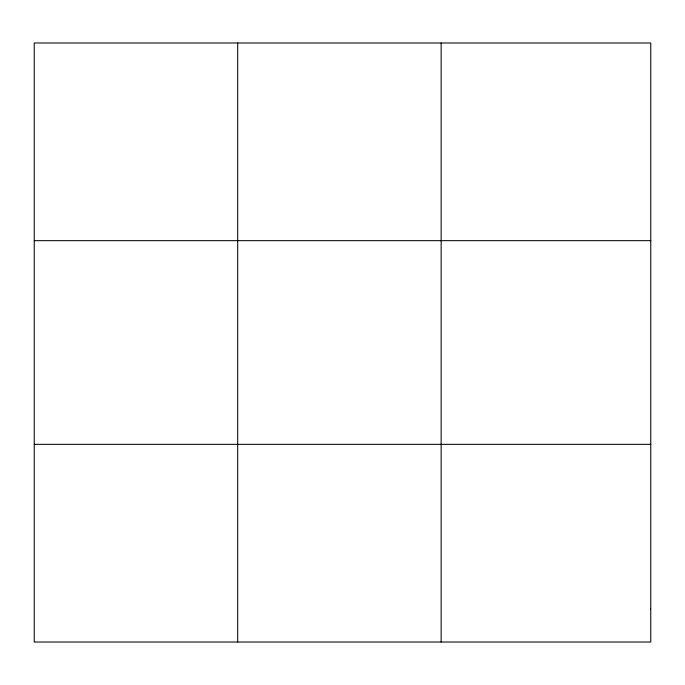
<?xml version="1.0" encoding="UTF-8"?>
<svg xmlns="http://www.w3.org/2000/svg" width="685" height="685" viewBox="0 0 685 685"><rect width="100%" height="100%" fill="white"/><g stroke="black" fill="none" stroke-linecap="round" stroke-linejoin="round"><path stroke-width="1.03" d="M237.695 642.016L237.695 42.984M441.14 642.016L441.14 42.984M34.25 240.666L650.75 240.666M34.25 444.334L650.75 444.334M650.75 609.068L650.75 642.016L34.25 642.016L34.25 42.984L650.75 42.984L650.75 609.068"/></g></svg>
